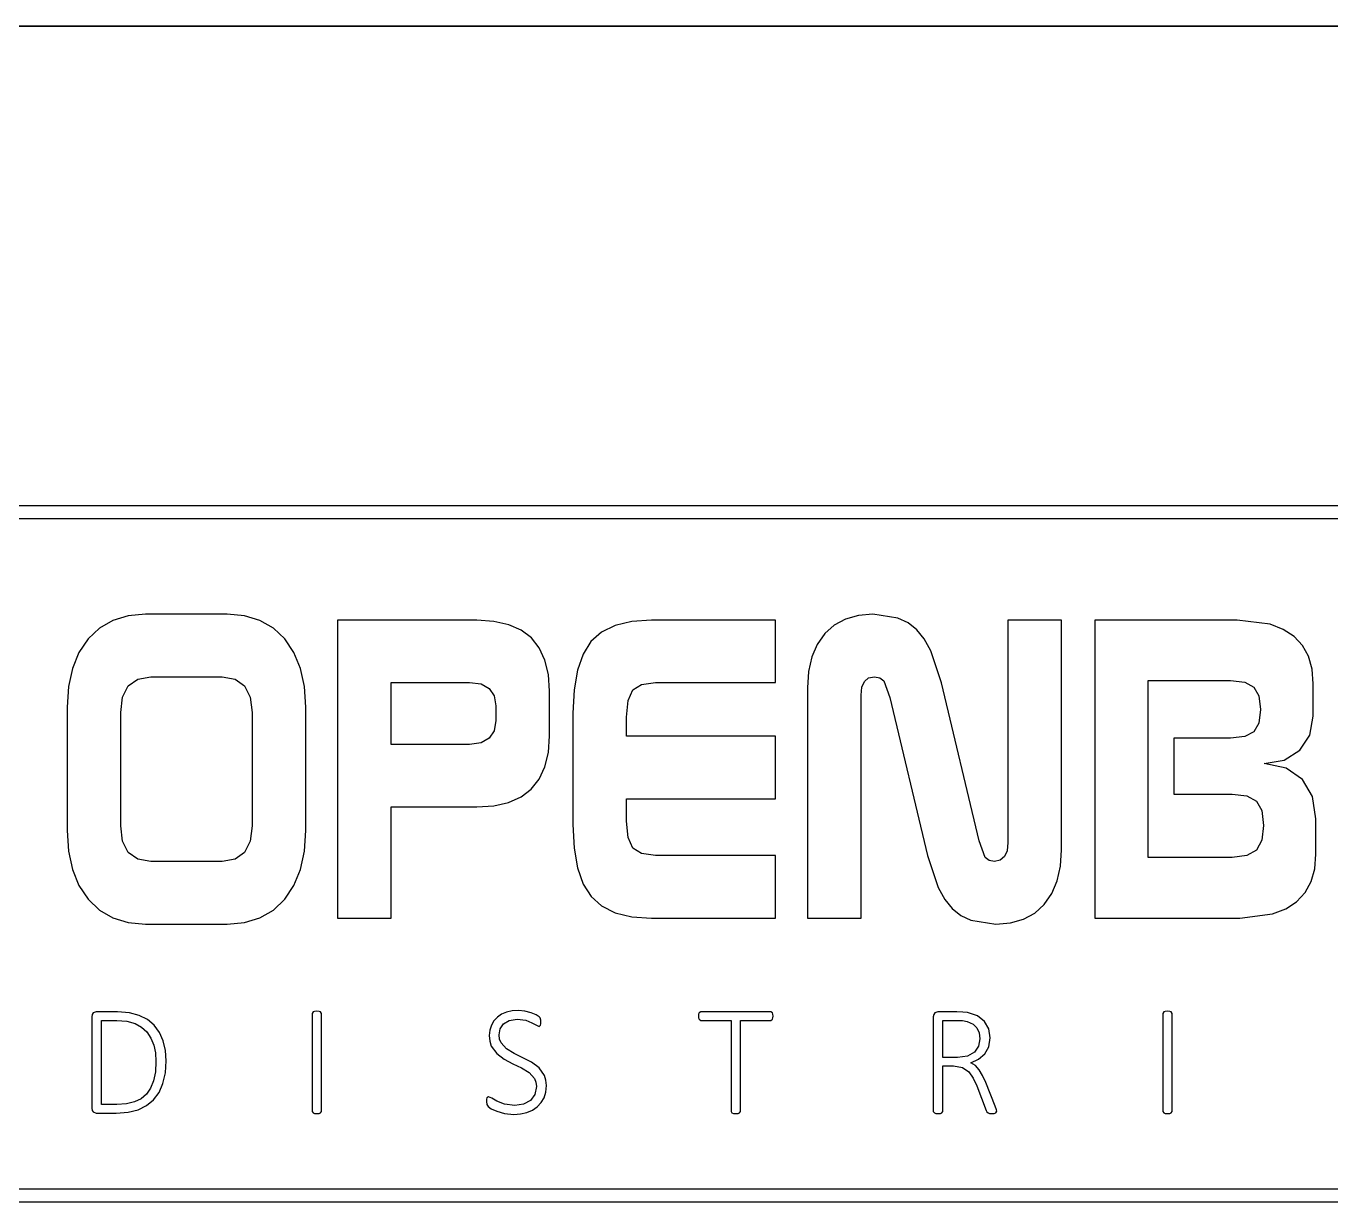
# Model space of a CAD drawing. Header units: metres. Extents: x 0 to 1120, y 0 to 254.
# Drawn here: x 810.21 to 836.88, y 229.91 to 253.94 of the extents above; entities that cross this region are included whole.
import ezdxf

# ---------------------------------------------------------------- set-up
doc = ezdxf.new("R2010")
doc.units = ezdxf.units.M

msp = doc.modelspace()

# ---------------------------------------------------------------- linework, layer by layer
at = {"layer": 'Component#3'}
for p, q in [((693.5, 253.94, 6), (861.5, 253.94, 6)), ((861.5, 253.94), (693.5, 253.94)), ((857.275, 244.14, 6.1), (799.436, 244.14, 6.1)), ((799.716, 243.878, 6.1), (856.994, 243.878, 6.1)), ((812.302, 241.891, 6.1), (811.987, 241.796, 6.1)), ((812.657, 241.923, 6.1), (812.302, 241.891, 6.1)), ((814.322, 241.923, 6.1), (812.657, 241.923, 6.1)), ((814.679, 241.891, 6.1), (814.322, 241.923, 6.1)), ((814.994, 241.796, 6.1), (814.679, 241.891, 6.1)), ((827.226, 241.898, 6.1), (826.962, 241.823, 6.1)), ((827.524, 241.923, 6.1), (827.226, 241.898, 6.1)), ((828.035, 241.844, 6.1), (827.524, 241.923, 6.1)), ((811.713, 241.639, 6.1), (811.48, 241.417, 6.1)), ((811.987, 241.796, 6.1), (811.713, 241.639, 6.1)), ((815.269, 241.639, 6.1), (814.994, 241.796, 6.1)), ((815.503, 241.417, 6.1), (815.269, 241.639, 6.1)), ((816.579, 241.799, 6.1), (816.579, 235.713, 6.1)), ((819.428, 241.799, 6.1), (816.579, 241.799, 6.1)), ((819.776, 241.776, 6.1), (819.428, 241.799, 6.1)), ((820.078, 241.708, 6.1), (819.776, 241.776, 6.1)), ((820.334, 241.595, 6.1), (820.078, 241.708, 6.1)), ((822.251, 241.69, 6.1), (821.974, 241.554, 6.1)), ((822.592, 241.771, 6.1), (822.251, 241.69, 6.1)), ((822.996, 241.799, 6.1), (822.592, 241.771, 6.1)), ((825.534, 241.799, 6.1), (822.996, 241.799, 6.1)), ((825.534, 240.527, 6.1), (825.534, 241.799, 6.1)), ((826.733, 241.699, 6.1), (826.538, 241.525, 6.1)), ((826.962, 241.823, 6.1), (826.733, 241.699, 6.1)), ((828.242, 241.745, 6.1), (828.035, 241.844, 6.1)), ((828.418, 241.606, 6.1), (828.242, 241.745, 6.1)), ((831.377, 241.799, 6.1), (830.283, 241.799, 6.1)), ((830.283, 241.799, 6.1), (830.283, 237.255, 6.1)), ((831.377, 237.109, 6.1), (831.377, 241.799, 6.1)), ((832.056, 241.799, 6.1), (832.056, 235.713, 6.1)), ((834.97, 241.799, 6.1), (832.056, 241.799, 6.1)), ((835.643, 241.716, 6.1), (834.97, 241.799, 6.1)), ((835.909, 241.613, 6.1), (835.643, 241.716, 6.1)), ((811.48, 241.417, 6.1), (811.293, 241.141, 6.1)), ((815.689, 241.141, 6.1), (815.503, 241.417, 6.1)), ((820.542, 241.437, 6.1), (820.334, 241.595, 6.1)), ((820.704, 241.233, 6.1), (820.542, 241.437, 6.1)), ((821.759, 241.364, 6.1), (821.599, 241.109, 6.1)), ((821.974, 241.554, 6.1), (821.759, 241.364, 6.1)), ((826.538, 241.525, 6.1), (826.383, 241.306, 6.1)), ((828.569, 241.419, 6.1), (828.418, 241.606, 6.1)), ((828.704, 241.175, 6.1), (828.569, 241.419, 6.1)), ((836.13, 241.469, 6.1), (835.909, 241.613, 6.1)), ((836.302, 241.285, 6.1), (836.13, 241.469, 6.1)), ((811.293, 241.141, 6.1), (811.16, 240.816, 6.1)), ((815.822, 240.816, 6.1), (815.689, 241.141, 6.1)), ((820.82, 240.984, 6.1), (820.704, 241.233, 6.1)), ((821.599, 241.109, 6.1), (821.484, 240.78, 6.1)), ((826.383, 241.306, 6.1), (826.273, 241.048, 6.1)), ((828.922, 240.518, 6.1), (828.704, 241.175, 6.1)), ((836.425, 241.062, 6.1), (836.302, 241.285, 6.1)), ((820.889, 240.69, 6.1), (820.82, 240.984, 6.1)), ((826.273, 241.048, 6.1), (826.207, 240.751, 6.1)), ((836.499, 240.801, 6.1), (836.425, 241.062, 6.1)), ((811.16, 240.816, 6.1), (811.08, 240.443, 6.1)), ((812.303, 240.458, 6.1), (812.495, 240.596, 6.1)), ((812.495, 240.596, 6.1), (812.762, 240.642, 6.1)), ((812.762, 240.642, 6.1), (814.221, 240.642, 6.1)), ((814.221, 240.642, 6.1), (814.487, 240.596, 6.1)), ((814.487, 240.596, 6.1), (814.679, 240.458, 6.1)), ((815.902, 240.443, 6.1), (815.822, 240.816, 6.1)), ((820.912, 240.351, 6.1), (820.889, 240.69, 6.1)), ((821.484, 240.78, 6.1), (821.415, 240.376, 6.1)), ((826.207, 240.751, 6.1), (826.184, 240.415, 6.1)), ((827.347, 240.548, 6.1), (827.433, 240.619, 6.1)), ((827.433, 240.619, 6.1), (827.553, 240.642, 6.1)), ((827.553, 240.642, 6.1), (827.662, 240.621, 6.1)), ((827.662, 240.621, 6.1), (827.743, 240.559, 6.1)), ((827.743, 240.559, 6.1), (827.871, 240.223, 6.1)), ((833.15, 236.951, 6.1), (833.15, 240.565, 6.1)), ((833.15, 240.565, 6.1), (834.83, 240.565, 6.1)), ((834.83, 240.565, 6.1), (835.121, 240.532, 6.1)), ((836.523, 240.501, 6.1), (836.499, 240.801, 6.1)), ((811.08, 240.443, 6.1), (811.054, 240.021, 6.1)), ((812.187, 240.23, 6.1), (812.303, 240.458, 6.1)), ((814.679, 240.458, 6.1), (814.796, 240.23, 6.1)), ((815.929, 240.021, 6.1), (815.902, 240.443, 6.1)), ((817.673, 239.263, 6.1), (817.673, 240.527, 6.1)), ((817.673, 240.527, 6.1), (819.28, 240.527, 6.1)), ((819.28, 240.527, 6.1), (819.512, 240.496, 6.1)), ((819.512, 240.496, 6.1), (819.681, 240.405, 6.1)), ((819.681, 240.405, 6.1), (819.784, 240.254, 6.1)), ((820.912, 239.439, 6.1), (820.912, 240.351, 6.1)), ((821.415, 240.376, 6.1), (821.392, 239.897, 6.1)), ((822.519, 240.159, 6.1), (822.615, 240.375, 6.1)), ((822.615, 240.375, 6.1), (822.795, 240.489, 6.1)), ((822.795, 240.489, 6.1), (823.079, 240.527, 6.1)), ((823.079, 240.527, 6.1), (825.534, 240.527, 6.1)), ((826.184, 240.415, 6.1), (826.184, 235.713, 6.1)), ((827.279, 240.265, 6.1), (827.296, 240.43, 6.1)), ((827.296, 240.43, 6.1), (827.347, 240.548, 6.1)), ((829.691, 237.293, 6.1), (828.922, 240.518, 6.1)), ((835.121, 240.532, 6.1), (835.308, 240.432, 6.1)), ((835.308, 240.432, 6.1), (835.41, 240.251, 6.1)), ((836.523, 239.837, 6.1), (836.523, 240.501, 6.1)), ((812.148, 239.914, 6.1), (812.187, 240.23, 6.1)), ((814.796, 240.23, 6.1), (814.835, 239.914, 6.1)), ((819.784, 240.254, 6.1), (819.818, 240.047, 6.1)), ((819.818, 240.047, 6.1), (819.818, 239.747, 6.1)), ((822.487, 239.816, 6.1), (822.519, 240.159, 6.1)), ((827.279, 235.713, 6.1), (827.279, 240.265, 6.1)), ((827.871, 240.223, 6.1), (828.64, 236.993, 6.1)), ((835.41, 240.251, 6.1), (835.443, 239.974, 6.1)), ((811.054, 240.021, 6.1), (811.054, 237.503, 6.1)), ((812.148, 237.597, 6.1), (812.148, 239.914, 6.1)), ((814.835, 239.914, 6.1), (814.835, 237.597, 6.1)), ((815.929, 237.503, 6.1), (815.929, 240.021, 6.1)), ((821.392, 239.897, 6.1), (821.392, 237.623, 6.1)), ((822.487, 239.43, 6.1), (822.487, 239.816, 6.1)), ((835.443, 239.974, 6.1), (835.41, 239.697, 6.1)), ((836.455, 239.447, 6.1), (836.523, 239.837, 6.1)), ((819.784, 239.539, 6.1), (819.681, 239.387, 6.1)), ((819.818, 239.747, 6.1), (819.784, 239.539, 6.1)), ((835.308, 239.518, 6.1), (835.121, 239.42, 6.1)), ((835.41, 239.697, 6.1), (835.308, 239.518, 6.1)), ((819.28, 239.263, 6.1), (817.673, 239.263, 6.1)), ((819.512, 239.294, 6.1), (819.28, 239.263, 6.1)), ((819.681, 239.387, 6.1), (819.512, 239.294, 6.1)), ((820.889, 239.099, 6.1), (820.912, 239.439, 6.1)), ((825.534, 239.43, 6.1), (822.487, 239.43, 6.1)), ((825.534, 238.15, 6.1), (825.534, 239.43, 6.1)), ((834.83, 239.387, 6.1), (833.67, 239.387, 6.1)), ((833.67, 239.387, 6.1), (833.67, 238.248, 6.1)), ((835.121, 239.42, 6.1), (834.83, 239.387, 6.1)), ((836.25, 239.141, 6.1), (836.455, 239.447, 6.1)), ((820.819, 238.804, 6.1), (820.889, 239.099, 6.1)), ((835.931, 238.942, 6.1), (836.25, 239.141, 6.1)), ((820.703, 238.554, 6.1), (820.819, 238.804, 6.1)), ((835.519, 238.869, 6.1), (835.931, 238.942, 6.1)), ((835.97, 238.773, 6.1), (835.519, 238.869, 6.1)), ((836.303, 238.546, 6.1), (835.97, 238.773, 6.1)), ((820.54, 238.349, 6.1), (820.703, 238.554, 6.1)), ((836.509, 238.197, 6.1), (836.303, 238.546, 6.1)), ((820.076, 238.074, 6.1), (820.331, 238.189, 6.1)), ((820.331, 238.189, 6.1), (820.54, 238.349, 6.1)), ((833.67, 238.248, 6.1), (834.866, 238.248, 6.1)), ((834.866, 238.248, 6.1), (835.167, 238.212, 6.1)), ((835.167, 238.212, 6.1), (835.362, 238.105, 6.1)), ((836.577, 237.739, 6.1), (836.509, 238.197, 6.1)), ((817.673, 237.983, 6.1), (819.428, 237.983, 6.1)), ((817.673, 235.713, 6.1), (817.673, 237.983, 6.1)), ((819.428, 237.983, 6.1), (819.775, 238.006, 6.1)), ((819.775, 238.006, 6.1), (820.076, 238.074, 6.1)), ((822.487, 238.15, 6.1), (825.534, 238.15, 6.1)), ((822.487, 237.696, 6.1), (822.487, 238.15, 6.1)), ((835.362, 238.105, 6.1), (835.469, 237.908, 6.1)), ((835.469, 237.908, 6.1), (835.505, 237.606, 6.1)), ((822.518, 237.356, 6.1), (822.487, 237.696, 6.1)), ((836.577, 237.019, 6.1), (836.577, 237.739, 6.1)), ((811.054, 237.503, 6.1), (811.08, 237.08, 6.1)), ((812.187, 237.281, 6.1), (812.148, 237.597, 6.1)), ((814.835, 237.597, 6.1), (814.796, 237.281, 6.1)), ((815.902, 237.08, 6.1), (815.929, 237.503, 6.1)), ((821.392, 237.623, 6.1), (821.415, 237.144, 6.1)), ((822.613, 237.143, 6.1), (822.518, 237.356, 6.1)), ((835.505, 237.606, 6.1), (835.469, 237.302, 6.1)), ((812.303, 237.053, 6.1), (812.187, 237.281, 6.1)), ((814.796, 237.281, 6.1), (814.679, 237.053, 6.1)), ((821.415, 237.144, 6.1), (821.484, 236.739, 6.1)), ((822.793, 237.031, 6.1), (822.613, 237.143, 6.1)), ((829.819, 236.953, 6.1), (829.691, 237.293, 6.1)), ((830.283, 237.255, 6.1), (830.265, 237.089, 6.1)), ((831.355, 236.771, 6.1), (831.377, 237.109, 6.1)), ((835.36, 237.1, 6.1), (835.164, 236.988, 6.1)), ((835.469, 237.302, 6.1), (835.36, 237.1, 6.1)), ((811.08, 237.08, 6.1), (811.16, 236.704, 6.1)), ((812.495, 236.915, 6.1), (812.303, 237.053, 6.1)), ((812.762, 236.869, 6.1), (812.495, 236.915, 6.1)), ((814.221, 236.869, 6.1), (812.762, 236.869, 6.1)), ((814.487, 236.915, 6.1), (814.221, 236.869, 6.1)), ((814.679, 237.053, 6.1), (814.487, 236.915, 6.1)), ((815.822, 236.704, 6.1), (815.902, 237.08, 6.1)), ((823.079, 236.993, 6.1), (822.793, 237.031, 6.1)), ((825.534, 236.993, 6.1), (823.079, 236.993, 6.1)), ((825.534, 235.713, 6.1), (825.534, 236.993, 6.1)), ((828.64, 236.993, 6.1), (828.858, 236.336, 6.1)), ((829.9, 236.89, 6.1), (829.819, 236.953, 6.1)), ((830.009, 236.869, 6.1), (829.9, 236.89, 6.1)), ((830.126, 236.894, 6.1), (830.009, 236.869, 6.1)), ((830.213, 236.968, 6.1), (830.126, 236.894, 6.1)), ((830.265, 237.089, 6.1), (830.213, 236.968, 6.1)), ((834.866, 236.951, 6.1), (833.15, 236.951, 6.1)), ((835.164, 236.988, 6.1), (834.866, 236.951, 6.1)), ((836.552, 236.719, 6.1), (836.577, 237.019, 6.1)), ((811.16, 236.704, 6.1), (811.293, 236.377, 6.1)), ((815.689, 236.377, 6.1), (815.822, 236.704, 6.1)), ((821.484, 236.739, 6.1), (821.6, 236.408, 6.1)), ((831.289, 236.472, 6.1), (831.355, 236.771, 6.1)), ((836.478, 236.457, 6.1), (836.552, 236.719, 6.1)), ((811.293, 236.377, 6.1), (811.48, 236.098, 6.1)), ((815.503, 236.098, 6.1), (815.689, 236.377, 6.1)), ((821.6, 236.408, 6.1), (821.761, 236.152, 6.1)), ((828.858, 236.336, 6.1), (828.992, 236.092, 6.1)), ((831.178, 236.212, 6.1), (831.289, 236.472, 6.1)), ((836.354, 236.233, 6.1), (836.478, 236.457, 6.1)), ((811.48, 236.098, 6.1), (811.713, 235.875, 6.1)), ((815.269, 235.875, 6.1), (815.503, 236.098, 6.1)), ((821.761, 236.152, 6.1), (821.976, 235.96, 6.1)), ((828.992, 236.092, 6.1), (829.144, 235.906, 6.1)), ((831.023, 235.991, 6.1), (831.178, 236.212, 6.1)), ((835.959, 235.901, 6.1), (836.18, 236.047, 6.1)), ((836.18, 236.047, 6.1), (836.354, 236.233, 6.1)), ((811.713, 235.875, 6.1), (811.987, 235.716, 6.1)), ((814.994, 235.716, 6.1), (815.269, 235.875, 6.1)), ((821.976, 235.96, 6.1), (822.254, 235.823, 6.1)), ((822.254, 235.823, 6.1), (822.594, 235.74, 6.1)), ((829.144, 235.906, 6.1), (829.319, 235.767, 6.1)), ((829.319, 235.767, 6.1), (829.527, 235.668, 6.1)), ((830.6, 235.689, 6.1), (830.829, 235.815, 6.1)), ((830.829, 235.815, 6.1), (831.023, 235.991, 6.1)), ((835.021, 235.713, 6.1), (835.692, 235.796, 6.1)), ((835.692, 235.796, 6.1), (835.959, 235.901, 6.1)), ((811.987, 235.716, 6.1), (812.302, 235.621, 6.1)), ((812.302, 235.621, 6.1), (812.657, 235.589, 6.1)), ((812.657, 235.589, 6.1), (814.322, 235.589, 6.1)), ((814.322, 235.589, 6.1), (814.679, 235.621, 6.1)), ((814.679, 235.621, 6.1), (814.994, 235.716, 6.1)), ((816.579, 235.713, 6.1), (817.673, 235.713, 6.1)), ((822.594, 235.74, 6.1), (822.996, 235.713, 6.1)), ((822.996, 235.713, 6.1), (825.534, 235.713, 6.1)), ((826.184, 235.713, 6.1), (827.279, 235.713, 6.1)), ((829.527, 235.668, 6.1), (830.037, 235.589, 6.1)), ((830.037, 235.589, 6.1), (830.336, 235.614, 6.1)), ((830.336, 235.614, 6.1), (830.6, 235.689, 6.1)), ((832.056, 235.713, 6.1), (835.021, 235.713, 6.1)), ((811.565, 233.745, 6.1), (811.557, 233.696, 6.1)), ((811.557, 233.696, 6.1), (811.557, 231.829, 6.1)), ((811.588, 233.775, 6.1), (811.565, 233.745, 6.1)), ((811.647, 233.797, 6.1), (811.588, 233.775, 6.1)), ((812.082, 233.797, 6.1), (811.647, 233.797, 6.1)), ((811.753, 231.903, 6.1), (811.753, 233.623, 6.1)), ((811.753, 233.623, 6.1), (812.071, 233.623, 6.1)), ((812.071, 233.623, 6.1), (812.276, 233.607, 6.1)), ((812.325, 233.779, 6.1), (812.082, 233.797, 6.1)), ((812.527, 233.725, 6.1), (812.325, 233.779, 6.1)), ((812.694, 233.638, 6.1), (812.527, 233.725, 6.1)), ((812.831, 233.521, 6.1), (812.694, 233.638, 6.1)), ((816.082, 233.795, 6.1), (816.059, 233.765, 6.1)), ((816.059, 233.765, 6.1), (816.059, 231.76, 6.1)), ((816.112, 233.803, 6.1), (816.082, 233.795, 6.1)), ((816.156, 233.807, 6.1), (816.112, 233.803, 6.1)), ((816.203, 233.803, 6.1), (816.156, 233.807, 6.1)), ((816.233, 233.795, 6.1), (816.203, 233.803, 6.1)), ((816.254, 233.765, 6.1), (816.233, 233.795, 6.1)), ((816.254, 231.76, 6.1), (816.254, 233.765, 6.1)), ((819.846, 233.688, 6.1), (819.777, 233.614, 6.1)), ((819.932, 233.746, 6.1), (819.846, 233.688, 6.1)), ((820.034, 233.789, 6.1), (819.932, 233.746, 6.1)), ((819.972, 233.553, 6.1), (820.089, 233.623, 6.1)), ((820.149, 233.815, 6.1), (820.034, 233.789, 6.1)), ((820.089, 233.623, 6.1), (820.254, 233.648, 6.1)), ((820.275, 233.824, 6.1), (820.149, 233.815, 6.1)), ((820.254, 233.648, 6.1), (820.425, 233.625, 6.1)), ((820.407, 233.811, 6.1), (820.275, 233.824, 6.1)), ((820.534, 233.779, 6.1), (820.407, 233.811, 6.1)), ((820.425, 233.625, 6.1), (820.554, 233.573, 6.1)), ((820.641, 233.734, 6.1), (820.534, 233.779, 6.1)), ((820.704, 233.694, 6.1), (820.641, 233.734, 6.1)), ((820.723, 233.672, 6.1), (820.704, 233.694, 6.1)), ((820.735, 233.627, 6.1), (820.723, 233.672, 6.1)), ((820.737, 233.589, 6.1), (820.735, 233.627, 6.1)), ((823.958, 233.747, 6.1), (823.955, 233.708, 6.1)), ((823.955, 233.708, 6.1), (823.958, 233.671, 6.1)), ((823.968, 233.775, 6.1), (823.958, 233.747, 6.1)), ((823.958, 233.671, 6.1), (823.968, 233.644, 6.1)), ((824.004, 233.797, 6.1), (823.968, 233.775, 6.1)), ((823.968, 233.644, 6.1), (824.004, 233.623, 6.1)), ((825.434, 233.797, 6.1), (824.004, 233.797, 6.1)), ((824.004, 233.623, 6.1), (824.622, 233.623, 6.1)), ((824.622, 233.623, 6.1), (824.622, 231.76, 6.1)), ((824.817, 231.76, 6.1), (824.817, 233.623, 6.1)), ((824.817, 233.623, 6.1), (825.434, 233.623, 6.1)), ((825.47, 233.775, 6.1), (825.434, 233.797, 6.1)), ((825.434, 233.623, 6.1), (825.47, 233.644, 6.1)), ((825.48, 233.747, 6.1), (825.47, 233.775, 6.1)), ((825.47, 233.644, 6.1), (825.48, 233.671, 6.1)), ((825.483, 233.708, 6.1), (825.48, 233.747, 6.1)), ((825.48, 233.671, 6.1), (825.483, 233.708, 6.1)), ((828.765, 233.745, 6.1), (828.757, 233.696, 6.1)), ((828.757, 233.696, 6.1), (828.757, 231.76, 6.1)), ((828.788, 233.775, 6.1), (828.765, 233.745, 6.1)), ((828.847, 233.797, 6.1), (828.788, 233.775, 6.1)), ((829.235, 233.797, 6.1), (828.847, 233.797, 6.1)), ((828.953, 232.863, 6.1), (828.953, 233.623, 6.1)), ((828.953, 233.623, 6.1), (829.208, 233.623, 6.1)), ((829.208, 233.623, 6.1), (829.351, 233.617, 6.1)), ((829.363, 233.793, 6.1), (829.235, 233.797, 6.1)), ((829.454, 233.783, 6.1), (829.363, 233.793, 6.1)), ((829.661, 233.716, 6.1), (829.454, 233.783, 6.1)), ((829.806, 233.601, 6.1), (829.661, 233.716, 6.1)), ((833.468, 233.795, 6.1), (833.445, 233.765, 6.1)), ((833.445, 233.765, 6.1), (833.445, 231.76, 6.1)), ((833.498, 233.803, 6.1), (833.468, 233.795, 6.1)), ((833.542, 233.807, 6.1), (833.498, 233.803, 6.1)), ((833.59, 233.803, 6.1), (833.542, 233.807, 6.1)), ((833.619, 233.795, 6.1), (833.59, 233.803, 6.1)), ((833.64, 233.765, 6.1), (833.619, 233.795, 6.1)), ((833.64, 231.76, 6.1), (833.64, 233.765, 6.1)), ((812.276, 233.607, 6.1), (812.442, 233.56, 6.1)), ((812.442, 233.56, 6.1), (812.574, 233.484, 6.1)), ((812.574, 233.484, 6.1), (812.682, 233.385, 6.1)), ((812.682, 233.385, 6.1), (812.765, 233.262, 6.1)), ((812.938, 233.376, 6.1), (812.831, 233.521, 6.1)), ((813.015, 233.205, 6.1), (812.938, 233.376, 6.1)), ((819.692, 233.425, 6.1), (819.682, 233.311, 6.1)), ((819.725, 233.526, 6.1), (819.692, 233.425, 6.1)), ((819.777, 233.614, 6.1), (819.725, 233.526, 6.1)), ((819.88, 233.325, 6.1), (819.903, 233.45, 6.1)), ((819.903, 233.45, 6.1), (819.972, 233.553, 6.1)), ((820.554, 233.573, 6.1), (820.645, 233.521, 6.1)), ((820.645, 233.521, 6.1), (820.698, 233.498, 6.1)), ((820.698, 233.498, 6.1), (820.727, 233.523, 6.1)), ((820.727, 233.523, 6.1), (820.734, 233.552, 6.1)), ((820.734, 233.552, 6.1), (820.737, 233.589, 6.1)), ((829.351, 233.617, 6.1), (829.451, 233.599, 6.1)), ((829.451, 233.599, 6.1), (829.57, 233.546, 6.1)), ((829.57, 233.546, 6.1), (829.649, 233.467, 6.1)), ((829.649, 233.467, 6.1), (829.694, 233.365, 6.1)), ((829.694, 233.365, 6.1), (829.709, 233.242, 6.1)), ((829.892, 233.448, 6.1), (829.806, 233.601, 6.1)), ((829.92, 233.263, 6.1), (829.892, 233.448, 6.1)), ((812.765, 233.262, 6.1), (812.823, 233.118, 6.1)), ((812.823, 233.118, 6.1), (812.857, 232.958, 6.1)), ((813.062, 233.01, 6.1), (813.015, 233.205, 6.1)), ((819.682, 233.311, 6.1), (819.692, 233.196, 6.1)), ((819.692, 233.196, 6.1), (819.723, 233.098, 6.1)), ((819.723, 233.098, 6.1), (819.833, 232.943, 6.1)), ((819.89, 233.236, 6.1), (819.88, 233.325, 6.1)), ((819.921, 233.161, 6.1), (819.89, 233.236, 6.1)), ((820.032, 233.039, 6.1), (819.921, 233.161, 6.1)), ((829.682, 233.094, 6.1), (829.599, 232.974, 6.1)), ((829.709, 233.242, 6.1), (829.682, 233.094, 6.1)), ((829.891, 233.08, 6.1), (829.92, 233.263, 6.1)), ((812.857, 232.958, 6.1), (812.868, 232.784, 6.1)), ((813.078, 232.793, 6.1), (813.062, 233.01, 6.1)), ((819.833, 232.943, 6.1), (819.987, 232.827, 6.1)), ((819.987, 232.827, 6.1), (820.163, 232.735, 6.1)), ((820.187, 232.944, 6.1), (820.032, 233.039, 6.1)), ((820.365, 232.859, 6.1), (820.187, 232.944, 6.1)), ((820.542, 232.768, 6.1), (820.365, 232.859, 6.1)), ((829.25, 232.863, 6.1), (828.953, 232.863, 6.1)), ((829.456, 232.893, 6.1), (829.25, 232.863, 6.1)), ((829.599, 232.974, 6.1), (829.456, 232.893, 6.1)), ((829.522, 232.756, 6.1), (829.683, 232.832, 6.1)), ((829.683, 232.832, 6.1), (829.809, 232.938, 6.1)), ((829.809, 232.938, 6.1), (829.891, 233.08, 6.1)), ((812.856, 232.571, 6.1), (812.82, 232.39, 6.1)), ((812.868, 232.784, 6.1), (812.856, 232.571, 6.1)), ((813.061, 232.548, 6.1), (813.078, 232.793, 6.1)), ((820.163, 232.735, 6.1), (820.34, 232.65, 6.1)), ((820.34, 232.65, 6.1), (820.494, 232.556, 6.1)), ((820.698, 232.653, 6.1), (820.542, 232.768, 6.1)), ((820.809, 232.498, 6.1), (820.698, 232.653, 6.1)), ((828.953, 232.692, 6.1), (829.167, 232.692, 6.1)), ((828.953, 231.76, 6.1), (828.953, 232.692, 6.1)), ((829.167, 232.692, 6.1), (829.351, 232.66, 6.1)), ((829.351, 232.66, 6.1), (829.482, 232.573, 6.1)), ((829.482, 232.573, 6.1), (829.574, 232.443, 6.1)), ((829.617, 232.697, 6.1), (829.522, 232.756, 6.1)), ((829.695, 232.613, 6.1), (829.617, 232.697, 6.1)), ((829.763, 232.498, 6.1), (829.695, 232.613, 6.1)), ((812.82, 232.39, 6.1), (812.759, 232.238, 6.1)), ((812.931, 232.151, 6.1), (813.012, 232.334, 6.1)), ((813.012, 232.334, 6.1), (813.061, 232.548, 6.1)), ((820.494, 232.556, 6.1), (820.604, 232.435, 6.1)), ((820.604, 232.435, 6.1), (820.635, 232.36, 6.1)), ((820.635, 232.36, 6.1), (820.645, 232.27, 6.1)), ((820.84, 232.401, 6.1), (820.809, 232.498, 6.1)), ((820.85, 232.288, 6.1), (820.84, 232.401, 6.1)), ((829.574, 232.443, 6.1), (829.646, 232.283, 6.1)), ((829.827, 232.354, 6.1), (829.763, 232.498, 6.1)), ((830.02, 231.871, 6.1), (829.827, 232.354, 6.1)), ((812.673, 232.115, 6.1), (812.564, 232.021, 6.1)), ((812.759, 232.238, 6.1), (812.673, 232.115, 6.1)), ((812.819, 232, 6.1), (812.931, 232.151, 6.1)), ((819.634, 232.039, 6.1), (819.626, 232.01, 6.1)), ((819.667, 232.058, 6.1), (819.634, 232.039, 6.1)), ((819.73, 232.03, 6.1), (819.667, 232.058, 6.1)), ((819.836, 231.969, 6.1), (819.73, 232.03, 6.1)), ((820.613, 232.105, 6.1), (820.521, 231.983, 6.1)), ((820.645, 232.27, 6.1), (820.613, 232.105, 6.1)), ((820.741, 231.941, 6.1), (820.801, 232.042, 6.1)), ((820.801, 232.042, 6.1), (820.838, 232.158, 6.1)), ((820.838, 232.158, 6.1), (820.85, 232.288, 6.1)), ((829.646, 232.283, 6.1), (829.84, 231.781, 6.1)), ((811.557, 231.829, 6.1), (811.565, 231.781, 6.1)), ((811.565, 231.781, 6.1), (811.588, 231.75, 6.1)), ((812.072, 231.903, 6.1), (811.753, 231.903, 6.1)), ((812.267, 231.916, 6.1), (812.072, 231.903, 6.1)), ((812.43, 231.955, 6.1), (812.267, 231.916, 6.1)), ((812.297, 231.746, 6.1), (812.503, 231.797, 6.1)), ((812.564, 232.021, 6.1), (812.43, 231.955, 6.1)), ((812.503, 231.797, 6.1), (812.676, 231.882, 6.1)), ((812.676, 231.882, 6.1), (812.819, 232, 6.1)), ((816.059, 231.76, 6.1), (816.079, 231.73, 6.1)), ((816.233, 231.73, 6.1), (816.254, 231.76, 6.1)), ((819.626, 232.01, 6.1), (819.622, 231.965, 6.1)), ((819.622, 231.965, 6.1), (819.63, 231.904, 6.1)), ((819.63, 231.904, 6.1), (819.656, 231.86, 6.1)), ((819.656, 231.86, 6.1), (819.721, 231.816, 6.1)), ((819.721, 231.816, 6.1), (819.837, 231.764, 6.1)), ((819.991, 231.908, 6.1), (819.836, 231.969, 6.1)), ((819.837, 231.764, 6.1), (819.993, 231.72, 6.1)), ((820.201, 231.88, 6.1), (819.991, 231.908, 6.1)), ((820.38, 231.907, 6.1), (820.201, 231.88, 6.1)), ((820.521, 231.983, 6.1), (820.38, 231.907, 6.1)), ((820.449, 231.741, 6.1), (820.564, 231.79, 6.1)), ((820.564, 231.79, 6.1), (820.661, 231.857, 6.1)), ((820.661, 231.857, 6.1), (820.741, 231.941, 6.1)), ((824.622, 231.76, 6.1), (824.642, 231.73, 6.1)), ((824.796, 231.73, 6.1), (824.817, 231.76, 6.1)), ((828.757, 231.76, 6.1), (828.778, 231.73, 6.1)), ((828.932, 231.73, 6.1), (828.953, 231.76, 6.1)), ((829.84, 231.781, 6.1), (829.854, 231.75, 6.1)), ((830.047, 231.794, 6.1), (830.02, 231.871, 6.1)), ((830.033, 231.731, 6.1), (830.052, 231.764, 6.1)), ((830.052, 231.764, 6.1), (830.047, 231.794, 6.1)), ((833.445, 231.76, 6.1), (833.466, 231.73, 6.1)), ((833.619, 231.73, 6.1), (833.64, 231.76, 6.1)), ((811.588, 231.75, 6.1), (811.647, 231.729, 6.1)), ((811.647, 231.729, 6.1), (812.055, 231.729, 6.1)), ((812.055, 231.729, 6.1), (812.297, 231.746, 6.1)), ((816.079, 231.73, 6.1), (816.11, 231.722, 6.1)), ((816.11, 231.722, 6.1), (816.156, 231.719, 6.1)), ((816.156, 231.719, 6.1), (816.203, 231.722, 6.1)), ((816.203, 231.722, 6.1), (816.233, 231.73, 6.1)), ((819.993, 231.72, 6.1), (820.18, 231.701, 6.1)), ((820.18, 231.701, 6.1), (820.32, 231.711, 6.1)), ((820.32, 231.711, 6.1), (820.449, 231.741, 6.1)), ((824.642, 231.73, 6.1), (824.673, 231.722, 6.1)), ((824.673, 231.722, 6.1), (824.719, 231.719, 6.1)), ((824.719, 231.719, 6.1), (824.765, 231.722, 6.1)), ((824.765, 231.722, 6.1), (824.796, 231.73, 6.1)), ((828.778, 231.73, 6.1), (828.809, 231.722, 6.1)), ((828.809, 231.722, 6.1), (828.855, 231.719, 6.1)), ((828.855, 231.719, 6.1), (828.902, 231.722, 6.1)), ((828.902, 231.722, 6.1), (828.932, 231.73, 6.1)), ((829.854, 231.75, 6.1), (829.875, 231.731, 6.1)), ((829.875, 231.731, 6.1), (829.906, 231.721, 6.1)), ((829.906, 231.721, 6.1), (829.952, 231.719, 6.1)), ((829.952, 231.719, 6.1), (830.002, 231.722, 6.1)), ((830.002, 231.722, 6.1), (830.033, 231.731, 6.1)), ((833.466, 231.73, 6.1), (833.496, 231.722, 6.1)), ((833.496, 231.722, 6.1), (833.542, 231.719, 6.1)), ((833.542, 231.719, 6.1), (833.59, 231.722, 6.1)), ((833.59, 231.722, 6.1), (833.619, 231.73, 6.1)), ((856.994, 230.175, 6.1), (799.716, 230.175, 6.1)), ((799.436, 229.913, 6.1), (857.275, 229.913, 6.1))]:
    msp.add_line(p, q, dxfattribs=at)

doc.saveas('drawing.dxf')
